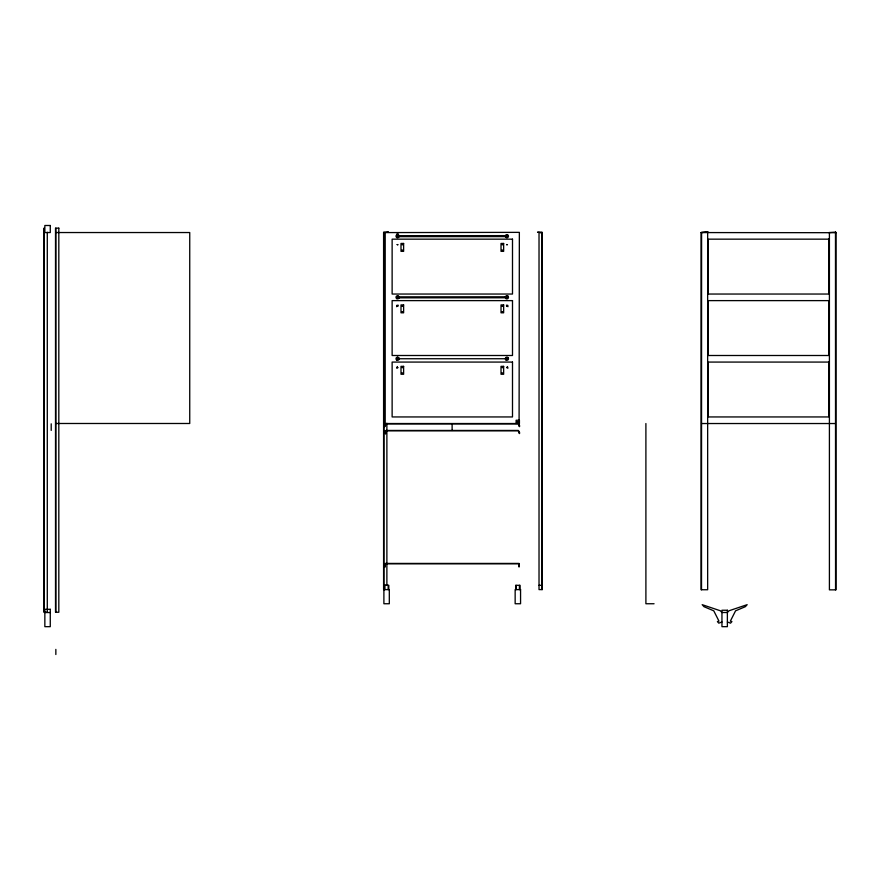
<?xml version="1.0" encoding="UTF-8"?>
<svg xmlns="http://www.w3.org/2000/svg" width="880" height="880" viewBox="0 0 880 880"><rect width="100%" height="100%" fill="white"/><g stroke="black" fill="none" stroke-linecap="round" stroke-linejoin="round"><path stroke-width="1.32" d="M398.86 297.781L398.86 296.846L505.67 296.791L505.67 297.781L398.86 297.836L398.86 296.857M398.86 236.61L398.86 235.675L505.67 235.62L505.67 236.61L398.86 236.665L398.86 235.708M383.592 232.507L388.377 232.122L383.592 232.507L383.592 589.534M707.652 232.573L707.652 589.743L701.074 589.743L701.074 232.573L708.169 232.001L701.591 232.441L701.514 589.743M397.562 235.609L397.859 236.588M397.859 296.868L397.463 297.814L397.474 296.791M397.749 359.216L397.98 358.391L397.166 358.391M507.463 235.983L506.671 236.621L507.496 236.17M508.112 296.23C506.847 299.255 506.66 293.909 507.309 296.89M506.429 358.908C506.616 360.382 507.595 355.905 506.715 358.237M507.342 359.095L506.451 358.479M508.112 357.687L507.463 358.875M507.276 236.082L506.407 236.302L507.309 235.719M506.462 297.209C507.276 299.101 505.934 296.186 507.485 297.308M507.276 297.275L506.836 296.923M397.067 358.578L397.936 359.084M397.529 235.642L397.287 236.588M507.452 297.495L507.155 296.846M507.21 236.346L506.473 236.445M507.936 306.713L507.793 305.338L506.418 305.195M506.572 358.864L507.221 358.523M507.936 368.17L507.419 366.542M507.056 236.654L507.397 235.939M507.166 297.55L507.408 297.165M397.804 236.445L397.54 235.785L397.276 236.566M397.749 297.638L397.397 296.978L397.903 297.715M721.952 621.995L718.795 623.15L717.387 621.588L718.982 621.148L713.768 610.83L703.967 606.672L702.174 604.67L720.39 610.786L721.952 612.502L727.375 612.502L728.948 610.786L747.164 604.67L745.36 606.672L735.559 610.83L730.345 621.148L731.94 621.588L730.543 623.15L727.375 621.995M397.32 366.509L396.77 368.258M397.529 296.791L397.705 295.801L397.76 296.824M397.705 358.116L397.54 357.258L397.529 358.204M385.946 423.533C383.636 425.436 384.758 429.396 385.946 423.863L518.298 423.863C519.475 429.55 520.641 425.194 518.298 423.533M506.902 358.743L506.451 358.787M539.022 585.321L542.322 585.321L542.322 232.584L537.537 232.199L541.97 232.529M55.847 232.54L189.739 232.54L189.739 423.489L55.847 423.489M701.074 232.573L836 232.694L836 589.853L829.411 589.853L829.411 232.694M398.86 358.743L505.67 358.743M701.536 423.533L835.417 423.533M385.176 563.761L519.068 563.761M383.592 585.244L386.881 585.244M383.889 589.611L389.312 589.611L389.312 603.746L383.889 603.746L383.944 232.122M654.071 603.746L645.898 603.746L645.898 423.533M44.847 612.535L50.27 612.535M397.727 358.38L397.331 358.996L397.881 358.523M398.222 233.86L396.847 234.003L396.704 235.378M398.222 305.195L396.847 305.338L396.704 306.713M835.56 589.853L835.483 232.122L828.894 232.562M541.97 232.199L541.992 589.6M520.058 589.611L520.058 585.321L515.658 585.321L515.658 589.611M519.42 585.321L519.42 589.6M519.09 423.533L519.354 232.364L385.198 232.584L385.198 423.533L519.42 423.533L519.42 420.244L516.12 420.244L516.12 423.533M518.738 563.761L519.068 567.05L519.068 563.431L385.176 563.431L385.176 567.05L385.506 563.761M516.109 585.321L516.109 589.6M505.67 235.686L505.67 236.599M505.67 296.857L505.67 297.77M452.122 423.863L452.122 430.452M388.795 589.611L388.795 585.321L384.406 585.321L384.406 589.611M388.157 585.321L388.157 589.6M386.881 423.291L386.881 585.409M384.857 585.321L384.857 589.6M55.847 228.151L55.847 612.249M55.847 649.385L55.847 654.511M51.205 423.819L51.205 430.408M47.289 232.265L47.289 612.249L44 612.249L44 228.151M44.33 228.151L44.33 612.249M398.86 358.281L398.86 359.205L398.86 358.281M505.67 358.281L505.67 359.205L505.67 358.281M517.22 421.85L518.309 421.96L517.231 421.806M385.187 431.145L385.506 434.071L385.946 430.771L518.298 430.771C519.486 436.359 520.63 432.267 518.298 430.452L385.946 430.452L385.187 431.145M397.188 234.74L398.057 234.861L397.199 234.652M397.188 244.618L398.057 244.728L397.188 244.574M397.188 306.075L398.057 306.185L397.188 306.031M402.006 244.629L402.6 244.684L402.017 244.596M402.006 250.261L402.6 250.338L402.017 250.206M397.188 367.521L398.057 367.642L397.188 367.488M402.006 306.086L402.6 306.163L402.017 306.031M402.006 311.718L402.6 311.795L402.017 311.663M402.006 367.543L402.6 367.62L402.017 367.488M402.006 373.175L402.6 373.252L402.017 373.12M502.029 244.629L502.623 244.684L502.04 244.596M502.029 250.261L502.623 250.338L502.04 250.206M502.029 306.086L502.623 306.163L502.04 306.031M502.029 311.718L502.623 311.795L502.04 311.663M506.583 234.74L507.452 234.861L506.594 234.652M506.583 244.618L507.452 244.695L506.583 244.574M502.029 367.543L502.623 367.62L502.04 367.488M502.029 373.175L502.623 373.252L502.04 373.12M506.583 306.075L507.452 306.152L506.583 306.031M506.583 367.521L507.452 367.609L506.583 367.488M50.27 225.489L44.847 225.489L44.847 232.54L50.27 232.54L50.27 225.489M58.817 228.151L55.517 228.151L55.517 612.249L58.817 612.249L58.817 228.151M542.322 232.584L539.022 232.584L539.022 589.6L542.322 589.589L542.322 232.584M512.501 239.162L392.128 239.162L392.128 294.041L512.501 294.041L512.501 239.162M828.663 239.162L708.29 239.162L708.29 294.041L828.663 294.041L828.663 239.162M403.623 243.452L400.994 243.452L400.994 251.35L403.623 251.35L403.623 243.452M503.646 243.452L501.017 243.452L501.017 251.35L503.646 251.35L503.646 243.452M512.501 300.619L392.128 300.619L392.128 355.498L512.501 355.498L512.501 300.619M828.663 300.619L708.29 300.619L708.29 355.498L828.663 355.498L828.663 300.619M403.623 304.909L400.994 304.909L400.994 312.807L403.623 312.807L403.623 304.909M503.646 304.909L501.017 304.909L501.017 312.807L503.646 312.807L503.646 304.909M512.501 362.076L392.128 362.076L392.128 416.944L512.501 416.944L512.501 362.076M828.663 362.076L708.29 362.076L708.29 416.944L828.663 416.944L828.663 362.076M403.623 366.355L400.994 366.355L400.994 374.264L403.623 374.264L403.623 366.355M503.646 366.355L501.017 366.355L501.017 374.264L503.646 374.264L503.646 366.355M520.564 589.611L515.152 589.611L515.152 603.746L520.564 603.746L520.564 589.578M50.27 609.301L44.847 609.301L44.847 626.67L50.27 626.67L50.27 609.301M727.375 610.247L721.952 610.247L721.952 626.67L727.375 626.67L727.375 610.247M835.527 232.133L836 232.694L835.648 232.166M396.792 237.512A1.562 1.562 0 0 0 399.135 236.159A1.562 1.562 0 0 0 396.792 234.806A1.562 1.562 0 0 0 396.792 237.512M506.011 237.446A1.562 1.562 0 0 0 508.464 236.302A1.562 1.562 0 0 0 506.253 234.751A1.562 1.562 0 0 0 506.011 237.446M396.671 298.584A1.562 1.562 0 0 0 399.124 297.451A1.562 1.562 0 0 0 396.913 295.889A1.562 1.562 0 0 0 396.671 298.584M506.011 298.595A1.562 1.562 0 0 0 508.464 297.462A1.562 1.562 0 0 0 506.253 295.9A1.562 1.562 0 0 0 506.011 298.595M396.671 360.008A1.562 1.562 0 0 0 399.124 358.875A1.562 1.562 0 0 0 396.913 357.313A1.562 1.562 0 0 0 396.671 360.008M506.011 359.997A1.562 1.562 0 0 0 508.464 358.864A1.562 1.562 0 0 0 506.253 357.302A1.562 1.562 0 0 0 506.011 359.997"/></g></svg>
